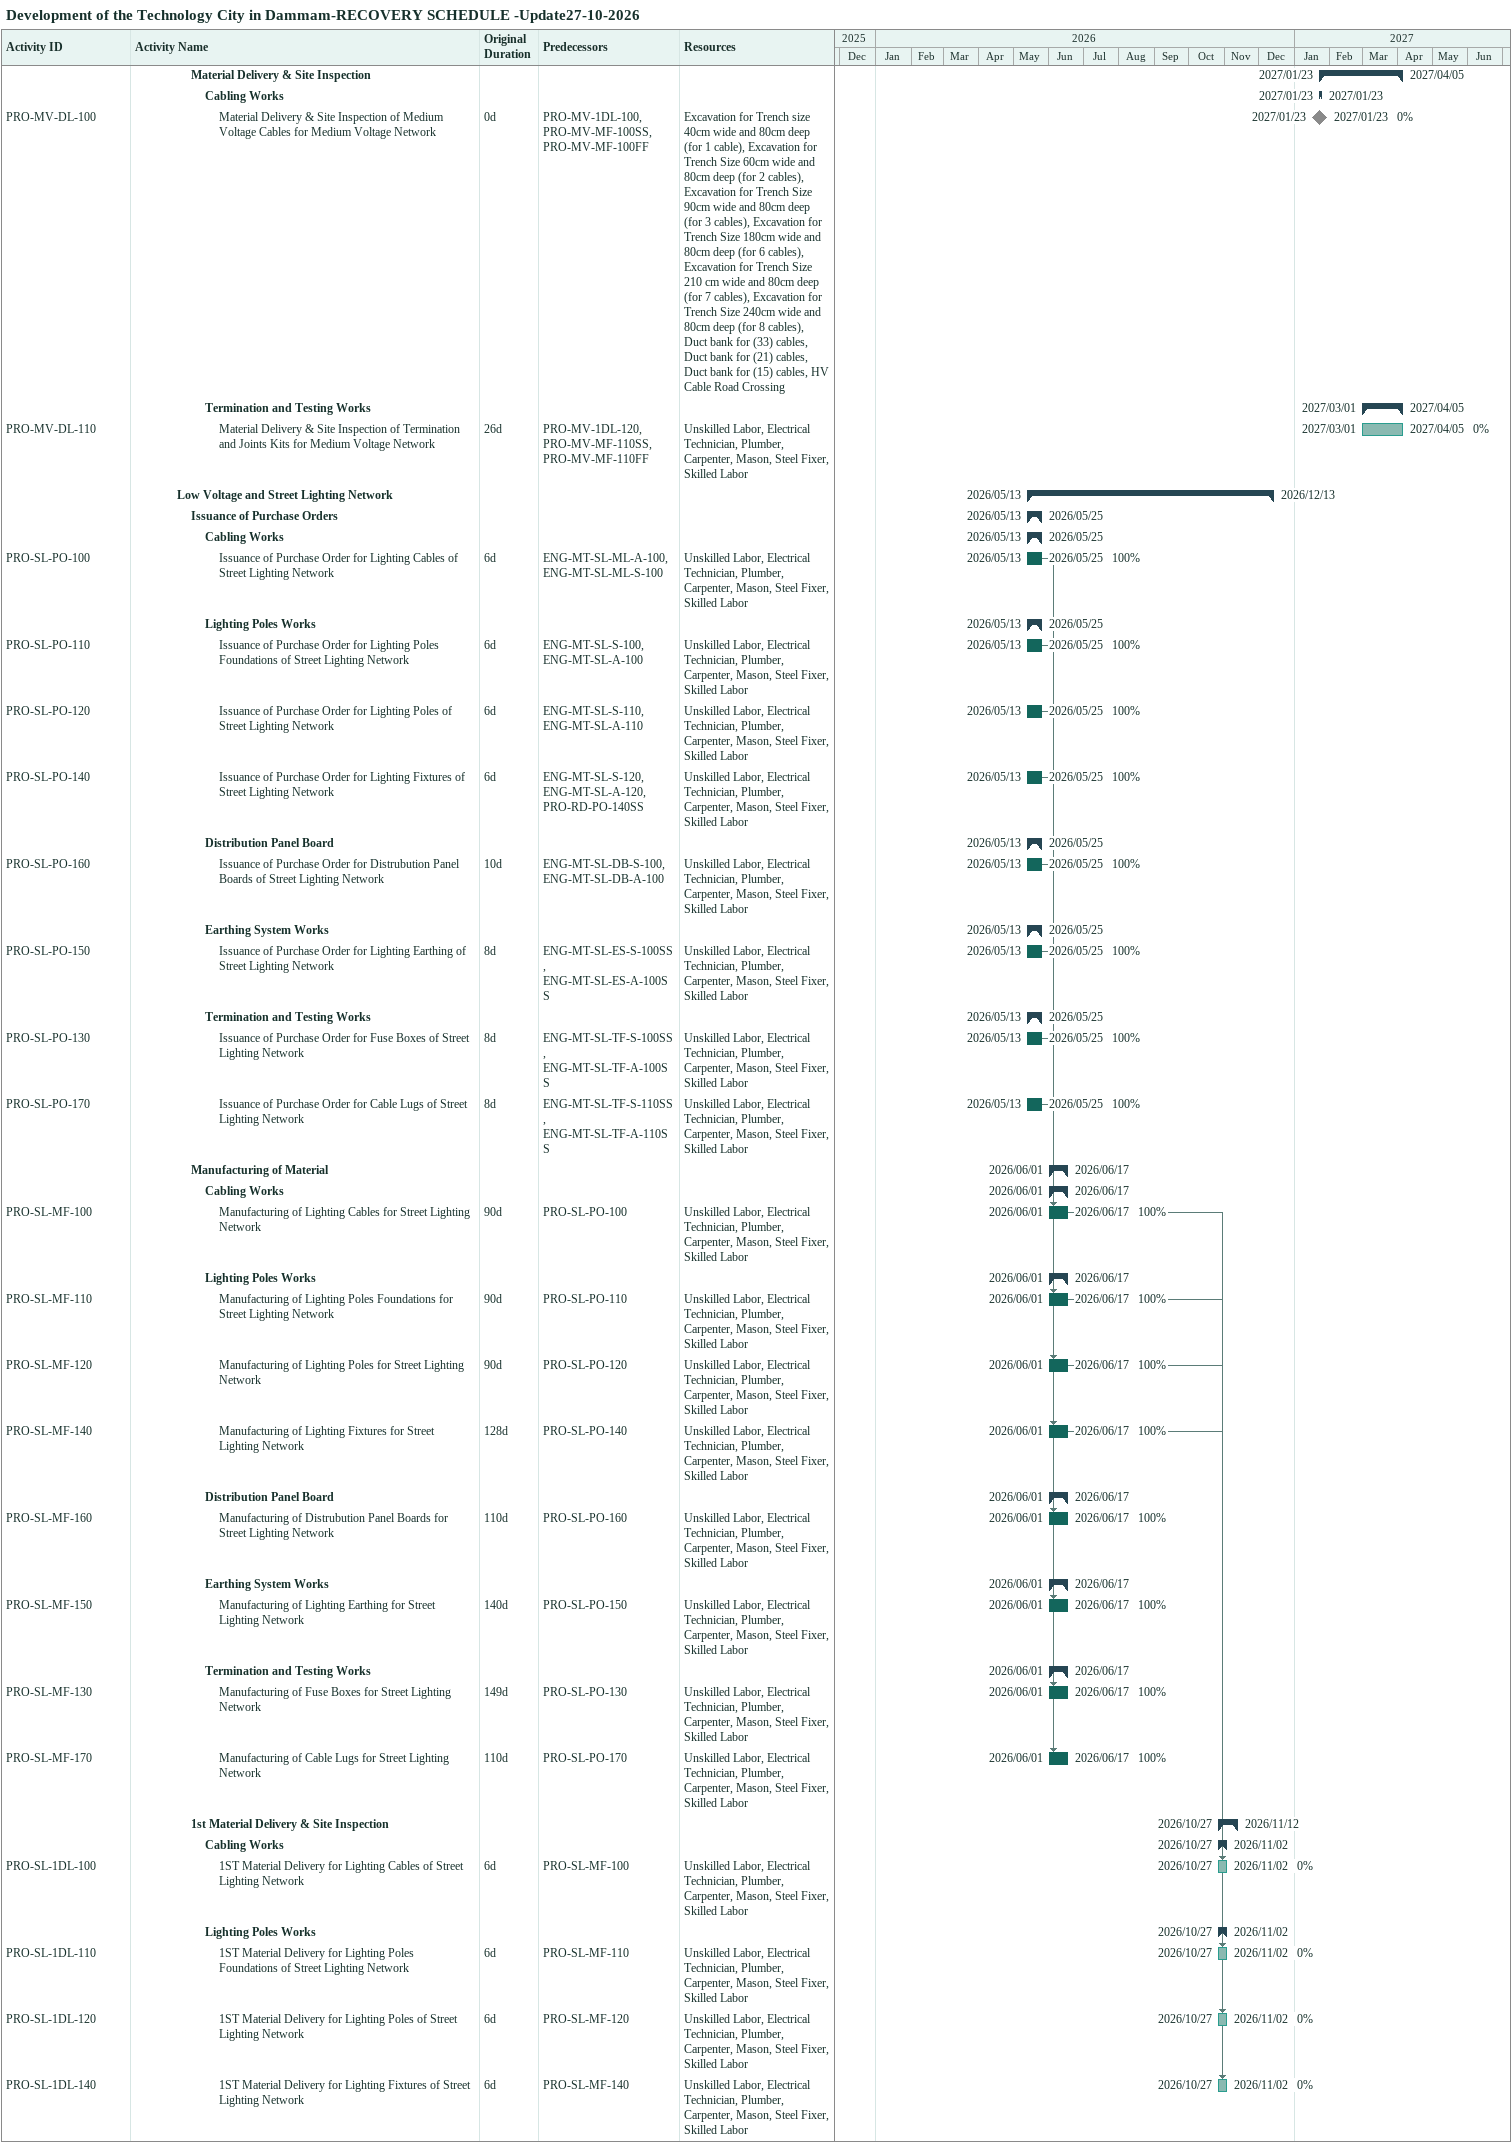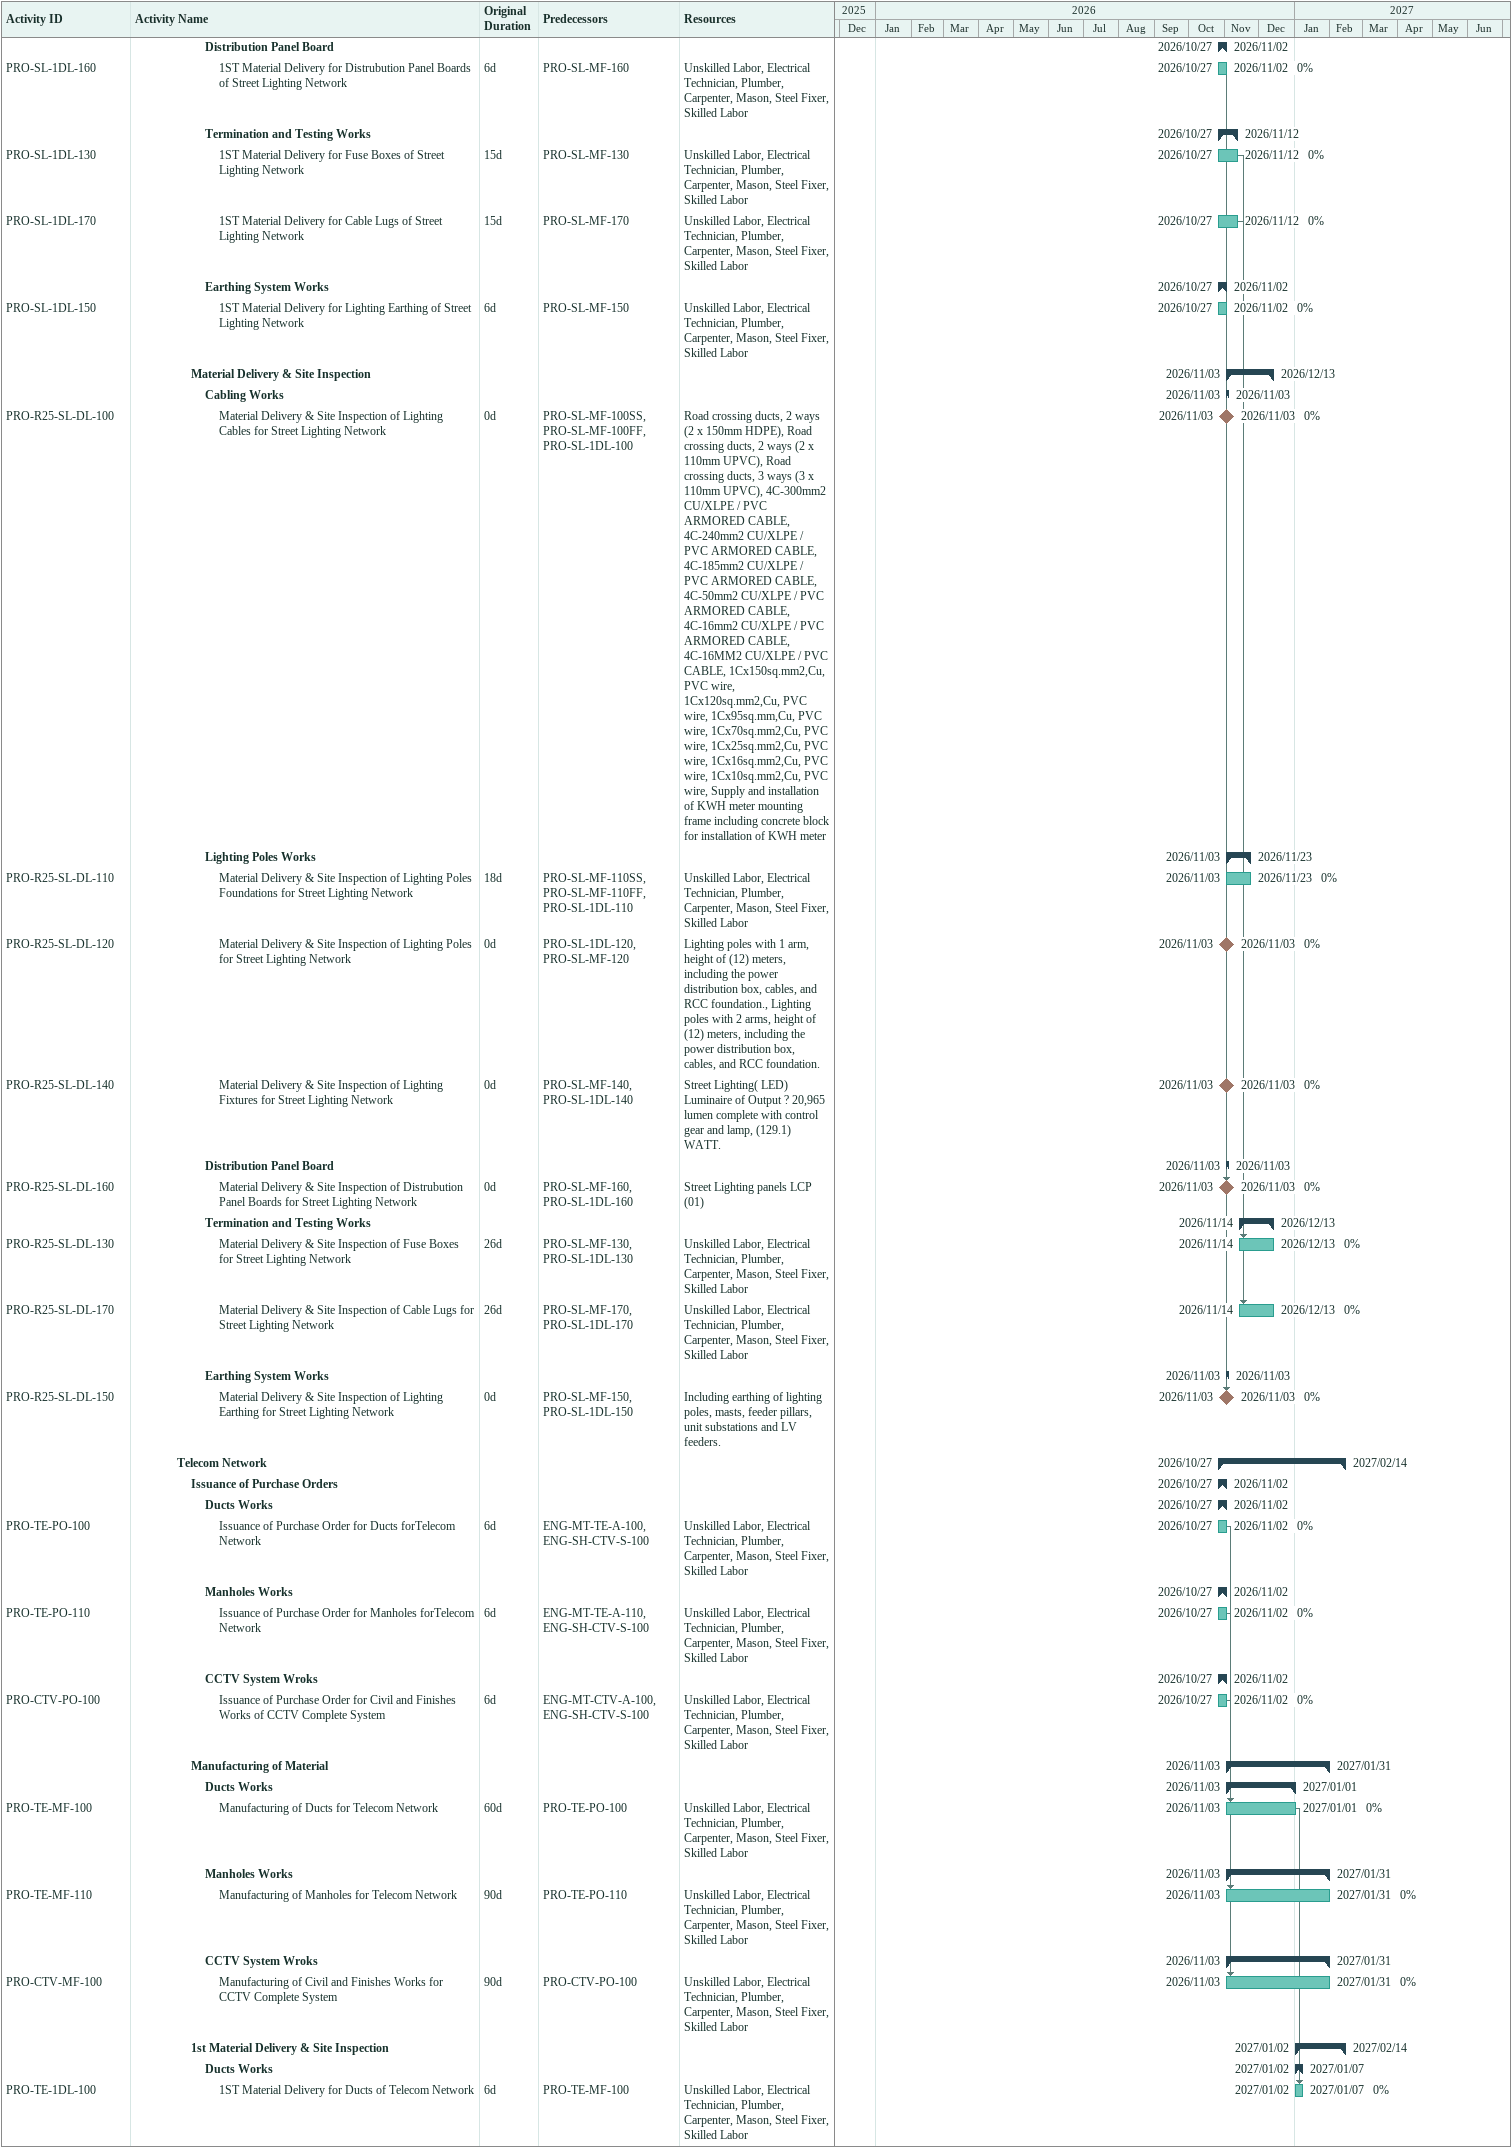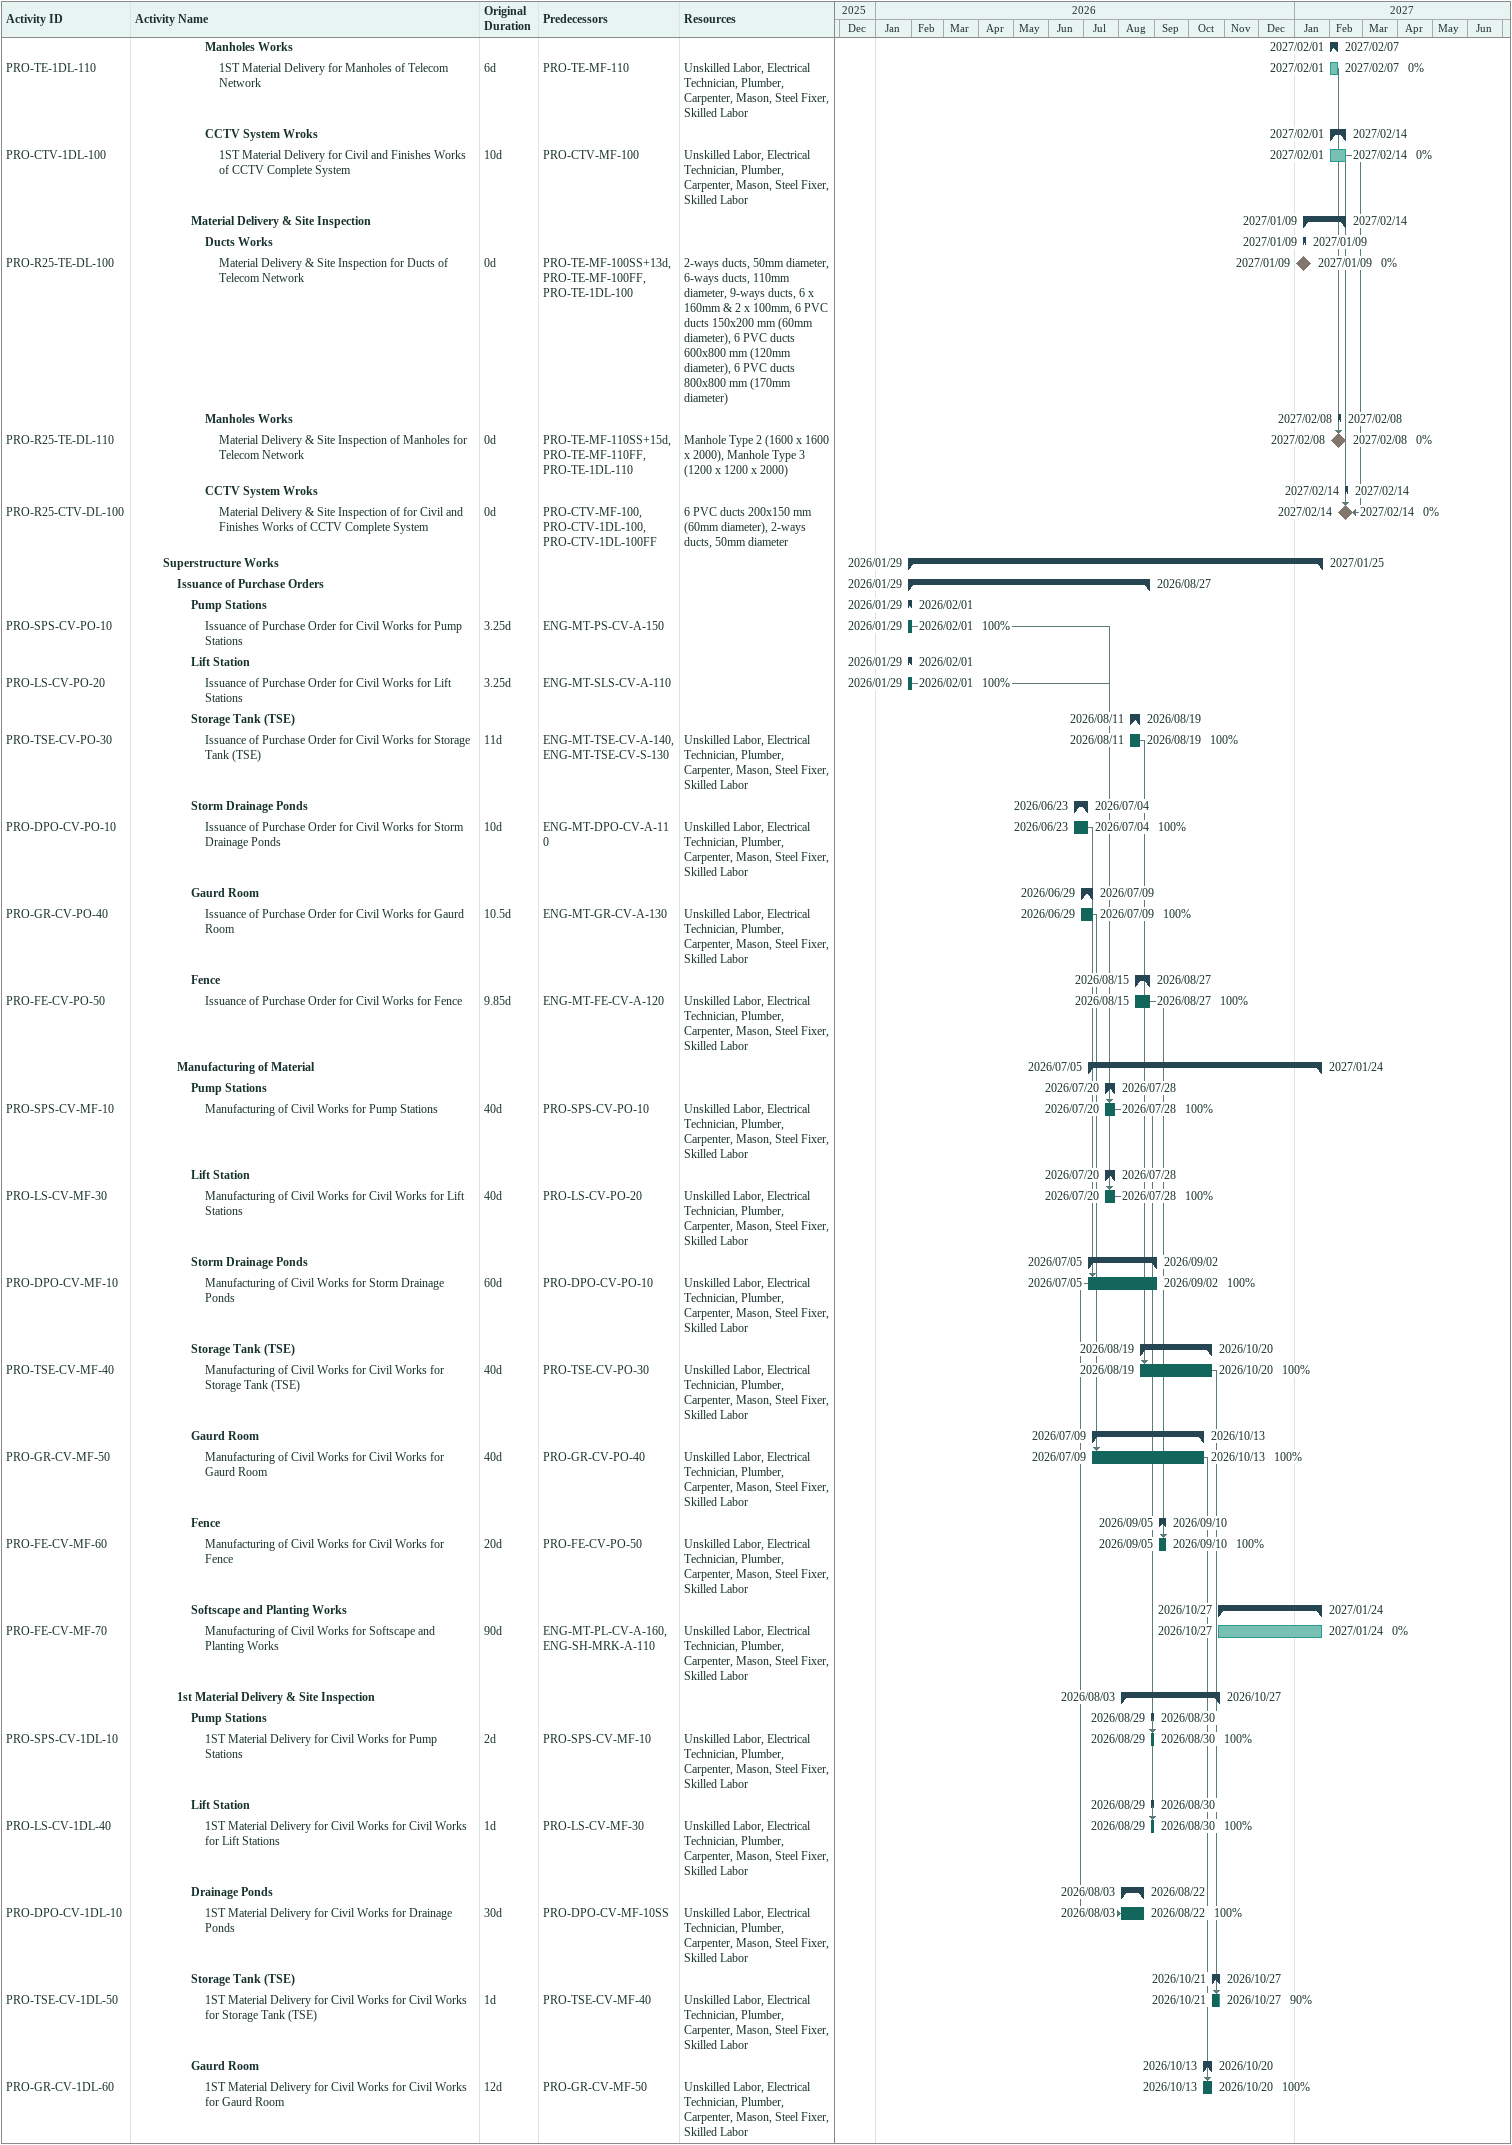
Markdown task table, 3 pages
Development of the Technology City in Dammam-RECOVERY SCHEDULE -Update27-10-2026

| ID | Level | Task | Original duration | Start | Finish | Predecessors | Resources | % complete |
|---|---|---|---|---|---|---|---|---|
|  | 5 | **Material Delivery & Site Inspection** |  | 2027-01-23 | 2027-04-05 |  |  |  |
|  | 6 | **Cabling Works** |  | 2027-01-23 | 2027-01-23 |  |  |  |
| PRO-MV-DL-100 | 7 | Material Delivery & Site Inspection of Medium Voltage Cables for Medium Voltage Network | 0d | 2027-01-23 | 2027-01-23 | PRO-MV-1DL-100, PRO-MV-MF-100SS, PRO-MV-MF-100FF | Excavation for Trench size 40cm wide and 80cm deep (for 1 cable), Excavation for Trench Size 60cm wide and 80cm deep (for 2 cables), Excavation for Trench Size 90cm wide and 80cm deep (for 3 cables), Excavation for Trench Size 180cm wide and 80cm deep (for 6 cables), Excavation for Trench Size 210 cm wide and 80cm deep (for 7 cables), Excavation for Trench Size 240cm wide and 80cm deep (for 8 cables), Duct bank for (33) cables, Duct bank for (21) cables, Duct bank for (15) cables, HV Cable Road Crossing | 0 |
|  | 6 | **Termination and Testing Works** |  | 2027-03-01 | 2027-04-05 |  |  |  |
| PRO-MV-DL-110 | 7 | Material Delivery & Site Inspection of Termination and Joints Kits for Medium Voltage Network | 26d | 2027-03-01 | 2027-04-05 | PRO-MV-1DL-120, PRO-MV-MF-110SS, PRO-MV-MF-110FF | Unskilled Labor, Electrical Technician, Plumber, Carpenter, Mason, Steel Fixer, Skilled Labor | 0 |
|  | 4 | **Low Voltage and Street Lighting Network** |  | 2026-05-13 | 2026-12-13 |  |  |  |
|  | 5 | **Issuance of Purchase Orders** |  | 2026-05-13 | 2026-05-25 |  |  |  |
|  | 6 | **Cabling Works** |  | 2026-05-13 | 2026-05-25 |  |  |  |
| PRO-SL-PO-100 | 7 | Issuance of Purchase Order for Lighting Cables of Street Lighting Network | 6d | 2026-05-13 | 2026-05-25 | ENG-MT-SL-ML-A-100, ENG-MT-SL-ML-S-100 | Unskilled Labor, Electrical Technician, Plumber, Carpenter, Mason, Steel Fixer, Skilled Labor | 100 |
|  | 6 | **Lighting Poles Works** |  | 2026-05-13 | 2026-05-25 |  |  |  |
| PRO-SL-PO-110 | 7 | Issuance of Purchase Order for Lighting Poles Foundations of Street Lighting Network | 6d | 2026-05-13 | 2026-05-25 | ENG-MT-SL-S-100, ENG-MT-SL-A-100 | Unskilled Labor, Electrical Technician, Plumber, Carpenter, Mason, Steel Fixer, Skilled Labor | 100 |
| PRO-SL-PO-120 | 7 | Issuance of Purchase Order for Lighting Poles of Street Lighting Network | 6d | 2026-05-13 | 2026-05-25 | ENG-MT-SL-S-110, ENG-MT-SL-A-110 | Unskilled Labor, Electrical Technician, Plumber, Carpenter, Mason, Steel Fixer, Skilled Labor | 100 |
| PRO-SL-PO-140 | 7 | Issuance of Purchase Order for Lighting Fixtures of Street Lighting Network | 6d | 2026-05-13 | 2026-05-25 | ENG-MT-SL-S-120, ENG-MT-SL-A-120, PRO-RD-PO-140SS | Unskilled Labor, Electrical Technician, Plumber, Carpenter, Mason, Steel Fixer, Skilled Labor | 100 |
|  | 6 | **Distribution Panel Board** |  | 2026-05-13 | 2026-05-25 |  |  |  |
| PRO-SL-PO-160 | 7 | Issuance of Purchase Order for Distrubution Panel Boards of Street Lighting Network | 10d | 2026-05-13 | 2026-05-25 | ENG-MT-SL-DB-S-100, ENG-MT-SL-DB-A-100 | Unskilled Labor, Electrical Technician, Plumber, Carpenter, Mason, Steel Fixer, Skilled Labor | 100 |
|  | 6 | **Earthing System Works** |  | 2026-05-13 | 2026-05-25 |  |  |  |
| PRO-SL-PO-150 | 7 | Issuance of Purchase Order for Lighting Earthing of Street Lighting Network | 8d | 2026-05-13 | 2026-05-25 | ENG-MT-SL-ES-S-100SS, ENG-MT-SL-ES-A-100SS | Unskilled Labor, Electrical Technician, Plumber, Carpenter, Mason, Steel Fixer, Skilled Labor | 100 |
|  | 6 | **Termination and Testing Works** |  | 2026-05-13 | 2026-05-25 |  |  |  |
| PRO-SL-PO-130 | 7 | Issuance of Purchase Order for Fuse Boxes of Street Lighting Network | 8d | 2026-05-13 | 2026-05-25 | ENG-MT-SL-TF-S-100SS, ENG-MT-SL-TF-A-100SS | Unskilled Labor, Electrical Technician, Plumber, Carpenter, Mason, Steel Fixer, Skilled Labor | 100 |
| PRO-SL-PO-170 | 7 | Issuance of Purchase Order for Cable Lugs of Street Lighting Network | 8d | 2026-05-13 | 2026-05-25 | ENG-MT-SL-TF-S-110SS, ENG-MT-SL-TF-A-110SS | Unskilled Labor, Electrical Technician, Plumber, Carpenter, Mason, Steel Fixer, Skilled Labor | 100 |
|  | 5 | **Manufacturing of Material** |  | 2026-06-01 | 2026-06-17 |  |  |  |
|  | 6 | **Cabling Works** |  | 2026-06-01 | 2026-06-17 |  |  |  |
| PRO-SL-MF-100 | 7 | Manufacturing of Lighting Cables for Street Lighting Network | 90d | 2026-06-01 | 2026-06-17 | PRO-SL-PO-100 | Unskilled Labor, Electrical Technician, Plumber, Carpenter, Mason, Steel Fixer, Skilled Labor | 100 |
|  | 6 | **Lighting Poles Works** |  | 2026-06-01 | 2026-06-17 |  |  |  |
| PRO-SL-MF-110 | 7 | Manufacturing of Lighting Poles Foundations for Street Lighting Network | 90d | 2026-06-01 | 2026-06-17 | PRO-SL-PO-110 | Unskilled Labor, Electrical Technician, Plumber, Carpenter, Mason, Steel Fixer, Skilled Labor | 100 |
| PRO-SL-MF-120 | 7 | Manufacturing of Lighting Poles for Street Lighting Network | 90d | 2026-06-01 | 2026-06-17 | PRO-SL-PO-120 | Unskilled Labor, Electrical Technician, Plumber, Carpenter, Mason, Steel Fixer, Skilled Labor | 100 |
| PRO-SL-MF-140 | 7 | Manufacturing of Lighting Fixtures for Street Lighting Network | 128d | 2026-06-01 | 2026-06-17 | PRO-SL-PO-140 | Unskilled Labor, Electrical Technician, Plumber, Carpenter, Mason, Steel Fixer, Skilled Labor | 100 |
|  | 6 | **Distribution Panel Board** |  | 2026-06-01 | 2026-06-17 |  |  |  |
| PRO-SL-MF-160 | 7 | Manufacturing of Distrubution Panel Boards for Street Lighting Network | 110d | 2026-06-01 | 2026-06-17 | PRO-SL-PO-160 | Unskilled Labor, Electrical Technician, Plumber, Carpenter, Mason, Steel Fixer, Skilled Labor | 100 |
|  | 6 | **Earthing System Works** |  | 2026-06-01 | 2026-06-17 |  |  |  |
| PRO-SL-MF-150 | 7 | Manufacturing of Lighting Earthing for Street Lighting Network | 140d | 2026-06-01 | 2026-06-17 | PRO-SL-PO-150 | Unskilled Labor, Electrical Technician, Plumber, Carpenter, Mason, Steel Fixer, Skilled Labor | 100 |
|  | 6 | **Termination and Testing Works** |  | 2026-06-01 | 2026-06-17 |  |  |  |
| PRO-SL-MF-130 | 7 | Manufacturing of Fuse Boxes for Street Lighting Network | 149d | 2026-06-01 | 2026-06-17 | PRO-SL-PO-130 | Unskilled Labor, Electrical Technician, Plumber, Carpenter, Mason, Steel Fixer, Skilled Labor | 100 |
| PRO-SL-MF-170 | 7 | Manufacturing of Cable Lugs for Street Lighting Network | 110d | 2026-06-01 | 2026-06-17 | PRO-SL-PO-170 | Unskilled Labor, Electrical Technician, Plumber, Carpenter, Mason, Steel Fixer, Skilled Labor | 100 |
|  | 5 | **1st Material Delivery & Site Inspection** |  | 2026-10-27 | 2026-11-12 |  |  |  |
|  | 6 | **Cabling Works** |  | 2026-10-27 | 2026-11-02 |  |  |  |
| PRO-SL-1DL-100 | 7 | 1ST Material Delivery for Lighting Cables of Street Lighting Network | 6d | 2026-10-27 | 2026-11-02 | PRO-SL-MF-100 | Unskilled Labor, Electrical Technician, Plumber, Carpenter, Mason, Steel Fixer, Skilled Labor | 0 |
|  | 6 | **Lighting Poles Works** |  | 2026-10-27 | 2026-11-02 |  |  |  |
| PRO-SL-1DL-110 | 7 | 1ST Material Delivery for Lighting Poles Foundations of Street Lighting Network | 6d | 2026-10-27 | 2026-11-02 | PRO-SL-MF-110 | Unskilled Labor, Electrical Technician, Plumber, Carpenter, Mason, Steel Fixer, Skilled Labor | 0 |
| PRO-SL-1DL-120 | 7 | 1ST Material Delivery for Lighting Poles of Street Lighting Network | 6d | 2026-10-27 | 2026-11-02 | PRO-SL-MF-120 | Unskilled Labor, Electrical Technician, Plumber, Carpenter, Mason, Steel Fixer, Skilled Labor | 0 |
| PRO-SL-1DL-140 | 7 | 1ST Material Delivery for Lighting Fixtures of Street Lighting Network | 6d | 2026-10-27 | 2026-11-02 | PRO-SL-MF-140 | Unskilled Labor, Electrical Technician, Plumber, Carpenter, Mason, Steel Fixer, Skilled Labor | 0 |
|  | 6 | **Distribution Panel Board** |  | 2026-10-27 | 2026-11-02 |  |  |  |
| PRO-SL-1DL-160 | 7 | 1ST Material Delivery for Distrubution Panel Boards of Street Lighting Network | 6d | 2026-10-27 | 2026-11-02 | PRO-SL-MF-160 | Unskilled Labor, Electrical Technician, Plumber, Carpenter, Mason, Steel Fixer, Skilled Labor | 0 |
|  | 6 | **Termination and Testing Works** |  | 2026-10-27 | 2026-11-12 |  |  |  |
| PRO-SL-1DL-130 | 7 | 1ST Material Delivery for Fuse Boxes of Street Lighting Network | 15d | 2026-10-27 | 2026-11-12 | PRO-SL-MF-130 | Unskilled Labor, Electrical Technician, Plumber, Carpenter, Mason, Steel Fixer, Skilled Labor | 0 |
| PRO-SL-1DL-170 | 7 | 1ST Material Delivery for Cable Lugs of Street Lighting Network | 15d | 2026-10-27 | 2026-11-12 | PRO-SL-MF-170 | Unskilled Labor, Electrical Technician, Plumber, Carpenter, Mason, Steel Fixer, Skilled Labor | 0 |
|  | 6 | **Earthing System Works** |  | 2026-10-27 | 2026-11-02 |  |  |  |
| PRO-SL-1DL-150 | 7 | 1ST Material Delivery for Lighting Earthing of Street Lighting Network | 6d | 2026-10-27 | 2026-11-02 | PRO-SL-MF-150 | Unskilled Labor, Electrical Technician, Plumber, Carpenter, Mason, Steel Fixer, Skilled Labor | 0 |
|  | 5 | **Material Delivery & Site Inspection** |  | 2026-11-03 | 2026-12-13 |  |  |  |
|  | 6 | **Cabling Works** |  | 2026-11-03 | 2026-11-03 |  |  |  |
| PRO-R25-SL-DL-100 | 7 | Material Delivery & Site Inspection of Lighting Cables for Street Lighting Network | 0d | 2026-11-03 | 2026-11-03 | PRO-SL-MF-100SS, PRO-SL-MF-100FF, PRO-SL-1DL-100 | Road crossing ducts, 2 ways (2 x 150mm HDPE), Road crossing ducts, 2 ways (2 x 110mm UPVC), Road crossing ducts, 3 ways (3 x 110mm UPVC), 4C-300mm2 CU/XLPE / PVC ARMORED CABLE, 4C-240mm2 CU/XLPE / PVC ARMORED CABLE, 4C-185mm2 CU/XLPE / PVC ARMORED CABLE, 4C-50mm2 CU/XLPE / PVC ARMORED CABLE, 4C-16mm2 CU/XLPE / PVC ARMORED CABLE, 4C-16MM2 CU/XLPE / PVC CABLE, 1Cx150sq.mm2,Cu, PVC wire, 1Cx120sq.mm2,Cu, PVC wire, 1Cx95sq.mm,Cu, PVC wire, 1Cx70sq.mm2,Cu, PVC wire, 1Cx25sq.mm2,Cu, PVC wire, 1Cx16sq.mm2,Cu, PVC wire, 1Cx10sq.mm2,Cu, PVC wire, Supply and installation of KWH meter mounting frame including concrete block for installation of KWH meter | 0 |
|  | 6 | **Lighting Poles Works** |  | 2026-11-03 | 2026-11-23 |  |  |  |
| PRO-R25-SL-DL-110 | 7 | Material Delivery & Site Inspection of Lighting Poles Foundations for Street Lighting Network | 18d | 2026-11-03 | 2026-11-23 | PRO-SL-MF-110SS, PRO-SL-MF-110FF, PRO-SL-1DL-110 | Unskilled Labor, Electrical Technician, Plumber, Carpenter, Mason, Steel Fixer, Skilled Labor | 0 |
| PRO-R25-SL-DL-120 | 7 | Material Delivery & Site Inspection of Lighting Poles for Street Lighting Network | 0d | 2026-11-03 | 2026-11-03 | PRO-SL-1DL-120, PRO-SL-MF-120 | Lighting poles with 1 arm, height of (12) meters, including the power distribution box, cables, and RCC foundation., Lighting poles with 2 arms, height of (12) meters, including the power distribution box, cables, and RCC foundation. | 0 |
| PRO-R25-SL-DL-140 | 7 | Material Delivery & Site Inspection of Lighting Fixtures for Street Lighting Network | 0d | 2026-11-03 | 2026-11-03 | PRO-SL-MF-140, PRO-SL-1DL-140 | Street Lighting( LED) Luminaire of Output ? 20,965 lumen complete with control gear and lamp, (129.1) WATT. | 0 |
|  | 6 | **Distribution Panel Board** |  | 2026-11-03 | 2026-11-03 |  |  |  |
| PRO-R25-SL-DL-160 | 7 | Material Delivery & Site Inspection of Distrubution Panel Boards for Street Lighting Network | 0d | 2026-11-03 | 2026-11-03 | PRO-SL-MF-160, PRO-SL-1DL-160 | Street Lighting panels LCP (01) | 0 |
|  | 6 | **Termination and Testing Works** |  | 2026-11-14 | 2026-12-13 |  |  |  |
| PRO-R25-SL-DL-130 | 7 | Material Delivery & Site Inspection of Fuse Boxes for Street Lighting Network | 26d | 2026-11-14 | 2026-12-13 | PRO-SL-MF-130, PRO-SL-1DL-130 | Unskilled Labor, Electrical Technician, Plumber, Carpenter, Mason, Steel Fixer, Skilled Labor | 0 |
| PRO-R25-SL-DL-170 | 7 | Material Delivery & Site Inspection of Cable Lugs for Street Lighting Network | 26d | 2026-11-14 | 2026-12-13 | PRO-SL-MF-170, PRO-SL-1DL-170 | Unskilled Labor, Electrical Technician, Plumber, Carpenter, Mason, Steel Fixer, Skilled Labor | 0 |
|  | 6 | **Earthing System Works** |  | 2026-11-03 | 2026-11-03 |  |  |  |
| PRO-R25-SL-DL-150 | 7 | Material Delivery & Site Inspection of Lighting Earthing for Street Lighting Network | 0d | 2026-11-03 | 2026-11-03 | PRO-SL-MF-150, PRO-SL-1DL-150 | Including earthing of lighting poles, masts, feeder pillars, unit substations and LV feeders. | 0 |
|  | 4 | **Telecom Network** |  | 2026-10-27 | 2027-02-14 |  |  |  |
|  | 5 | **Issuance of Purchase Orders** |  | 2026-10-27 | 2026-11-02 |  |  |  |
|  | 6 | **Ducts Works** |  | 2026-10-27 | 2026-11-02 |  |  |  |
| PRO-TE-PO-100 | 7 | Issuance of Purchase Order for Ducts forTelecom Network | 6d | 2026-10-27 | 2026-11-02 | ENG-MT-TE-A-100, ENG-SH-CTV-S-100 | Unskilled Labor, Electrical Technician, Plumber, Carpenter, Mason, Steel Fixer, Skilled Labor | 0 |
|  | 6 | **Manholes Works** |  | 2026-10-27 | 2026-11-02 |  |  |  |
| PRO-TE-PO-110 | 7 | Issuance of Purchase Order for Manholes forTelecom Network | 6d | 2026-10-27 | 2026-11-02 | ENG-MT-TE-A-110, ENG-SH-CTV-S-100 | Unskilled Labor, Electrical Technician, Plumber, Carpenter, Mason, Steel Fixer, Skilled Labor | 0 |
|  | 6 | **CCTV System Wroks** |  | 2026-10-27 | 2026-11-02 |  |  |  |
| PRO-CTV-PO-100 | 7 | Issuance of Purchase Order for Civil and Finishes Works of CCTV Complete System | 6d | 2026-10-27 | 2026-11-02 | ENG-MT-CTV-A-100, ENG-SH-CTV-S-100 | Unskilled Labor, Electrical Technician, Plumber, Carpenter, Mason, Steel Fixer, Skilled Labor | 0 |
|  | 5 | **Manufacturing of Material** |  | 2026-11-03 | 2027-01-31 |  |  |  |
|  | 6 | **Ducts Works** |  | 2026-11-03 | 2027-01-01 |  |  |  |
| PRO-TE-MF-100 | 7 | Manufacturing of Ducts for Telecom Network | 60d | 2026-11-03 | 2027-01-01 | PRO-TE-PO-100 | Unskilled Labor, Electrical Technician, Plumber, Carpenter, Mason, Steel Fixer, Skilled Labor | 0 |
|  | 6 | **Manholes Works** |  | 2026-11-03 | 2027-01-31 |  |  |  |
| PRO-TE-MF-110 | 7 | Manufacturing of Manholes for Telecom Network | 90d | 2026-11-03 | 2027-01-31 | PRO-TE-PO-110 | Unskilled Labor, Electrical Technician, Plumber, Carpenter, Mason, Steel Fixer, Skilled Labor | 0 |
|  | 6 | **CCTV System Wroks** |  | 2026-11-03 | 2027-01-31 |  |  |  |
| PRO-CTV-MF-100 | 7 | Manufacturing of Civil and Finishes Works for CCTV Complete System | 90d | 2026-11-03 | 2027-01-31 | PRO-CTV-PO-100 | Unskilled Labor, Electrical Technician, Plumber, Carpenter, Mason, Steel Fixer, Skilled Labor | 0 |
|  | 5 | **1st Material Delivery & Site Inspection** |  | 2027-01-02 | 2027-02-14 |  |  |  |
|  | 6 | **Ducts Works** |  | 2027-01-02 | 2027-01-07 |  |  |  |
| PRO-TE-1DL-100 | 7 | 1ST Material Delivery for Ducts of Telecom Network | 6d | 2027-01-02 | 2027-01-07 | PRO-TE-MF-100 | Unskilled Labor, Electrical Technician, Plumber, Carpenter, Mason, Steel Fixer, Skilled Labor | 0 |
|  | 6 | **Manholes Works** |  | 2027-02-01 | 2027-02-07 |  |  |  |
| PRO-TE-1DL-110 | 7 | 1ST Material Delivery for Manholes of Telecom Network | 6d | 2027-02-01 | 2027-02-07 | PRO-TE-MF-110 | Unskilled Labor, Electrical Technician, Plumber, Carpenter, Mason, Steel Fixer, Skilled Labor | 0 |
|  | 6 | **CCTV System Wroks** |  | 2027-02-01 | 2027-02-14 |  |  |  |
| PRO-CTV-1DL-100 | 7 | 1ST Material Delivery for Civil and Finishes Works of CCTV Complete System | 10d | 2027-02-01 | 2027-02-14 | PRO-CTV-MF-100 | Unskilled Labor, Electrical Technician, Plumber, Carpenter, Mason, Steel Fixer, Skilled Labor | 0 |
|  | 5 | **Material Delivery & Site Inspection** |  | 2027-01-09 | 2027-02-14 |  |  |  |
|  | 6 | **Ducts Works** |  | 2027-01-09 | 2027-01-09 |  |  |  |
| PRO-R25-TE-DL-100 | 7 | Material Delivery & Site Inspection for Ducts of Telecom Network | 0d | 2027-01-09 | 2027-01-09 | PRO-TE-MF-100SS+13d, PRO-TE-MF-100FF, PRO-TE-1DL-100 | 2-ways ducts, 50mm diameter, 6-ways ducts, 110mm diameter, 9-ways ducts, 6 x 160mm & 2 x 100mm, 6 PVC ducts 150x200 mm (60mm diameter), 6 PVC ducts 600x800 mm (120mm diameter), 6 PVC ducts 800x800 mm (170mm diameter) | 0 |
|  | 6 | **Manholes Works** |  | 2027-02-08 | 2027-02-08 |  |  |  |
| PRO-R25-TE-DL-110 | 7 | Material Delivery & Site Inspection of Manholes for Telecom Network | 0d | 2027-02-08 | 2027-02-08 | PRO-TE-MF-110SS+15d, PRO-TE-MF-110FF, PRO-TE-1DL-110 | Manhole Type 2 (1600 x 1600 x 2000), Manhole Type 3 (1200 x 1200 x 2000) | 0 |
|  | 6 | **CCTV System Wroks** |  | 2027-02-14 | 2027-02-14 |  |  |  |
| PRO-R25-CTV-DL-100 | 7 | Material Delivery & Site Inspection of for Civil and Finishes Works of CCTV Complete System | 0d | 2027-02-14 | 2027-02-14 | PRO-CTV-MF-100, PRO-CTV-1DL-100, PRO-CTV-1DL-100FF | 6 PVC ducts 200x150 mm (60mm diameter), 2-ways ducts, 50mm diameter | 0 |
|  | 3 | **Superstructure Works** |  | 2026-01-29 | 2027-01-25 |  |  |  |
|  | 4 | **Issuance of Purchase Orders** |  | 2026-01-29 | 2026-08-27 |  |  |  |
|  | 5 | **Pump Stations** |  | 2026-01-29 | 2026-02-01 |  |  |  |
| PRO-SPS-CV-PO-10 | 6 | Issuance of Purchase Order for Civil Works for Pump Stations | 3.25d | 2026-01-29 | 2026-02-01 | ENG-MT-PS-CV-A-150 |  | 100 |
|  | 5 | **Lift Station** |  | 2026-01-29 | 2026-02-01 |  |  |  |
| PRO-LS-CV-PO-20 | 6 | Issuance of Purchase Order for Civil Works for Lift Stations | 3.25d | 2026-01-29 | 2026-02-01 | ENG-MT-SLS-CV-A-110 |  | 100 |
|  | 5 | **Storage Tank (TSE)** |  | 2026-08-11 | 2026-08-19 |  |  |  |
| PRO-TSE-CV-PO-30 | 6 | Issuance of Purchase Order for Civil Works for Storage Tank (TSE) | 11d | 2026-08-11 | 2026-08-19 | ENG-MT-TSE-CV-A-140, ENG-MT-TSE-CV-S-130 | Unskilled Labor, Electrical Technician, Plumber, Carpenter, Mason, Steel Fixer, Skilled Labor | 100 |
|  | 5 | **Storm Drainage Ponds** |  | 2026-06-23 | 2026-07-04 |  |  |  |
| PRO-DPO-CV-PO-10 | 6 | Issuance of Purchase Order for Civil Works for Storm Drainage Ponds | 10d | 2026-06-23 | 2026-07-04 | ENG-MT-DPO-CV-A-110 | Unskilled Labor, Electrical Technician, Plumber, Carpenter, Mason, Steel Fixer, Skilled Labor | 100 |
|  | 5 | **Gaurd Room** |  | 2026-06-29 | 2026-07-09 |  |  |  |
| PRO-GR-CV-PO-40 | 6 | Issuance of Purchase Order for Civil Works for Gaurd Room | 10.5d | 2026-06-29 | 2026-07-09 | ENG-MT-GR-CV-A-130 | Unskilled Labor, Electrical Technician, Plumber, Carpenter, Mason, Steel Fixer, Skilled Labor | 100 |
|  | 5 | **Fence** |  | 2026-08-15 | 2026-08-27 |  |  |  |
| PRO-FE-CV-PO-50 | 6 | Issuance of Purchase Order for Civil Works for Fence | 9.85d | 2026-08-15 | 2026-08-27 | ENG-MT-FE-CV-A-120 | Unskilled Labor, Electrical Technician, Plumber, Carpenter, Mason, Steel Fixer, Skilled Labor | 100 |
|  | 4 | **Manufacturing of Material** |  | 2026-07-05 | 2027-01-24 |  |  |  |
|  | 5 | **Pump Stations** |  | 2026-07-20 | 2026-07-28 |  |  |  |
| PRO-SPS-CV-MF-10 | 6 | Manufacturing of Civil Works for Pump Stations | 40d | 2026-07-20 | 2026-07-28 | PRO-SPS-CV-PO-10 | Unskilled Labor, Electrical Technician, Plumber, Carpenter, Mason, Steel Fixer, Skilled Labor | 100 |
|  | 5 | **Lift Station** |  | 2026-07-20 | 2026-07-28 |  |  |  |
| PRO-LS-CV-MF-30 | 6 | Manufacturing of Civil Works for Civil Works for Lift Stations | 40d | 2026-07-20 | 2026-07-28 | PRO-LS-CV-PO-20 | Unskilled Labor, Electrical Technician, Plumber, Carpenter, Mason, Steel Fixer, Skilled Labor | 100 |
|  | 5 | **Storm Drainage Ponds** |  | 2026-07-05 | 2026-09-02 |  |  |  |
| PRO-DPO-CV-MF-10 | 6 | Manufacturing of Civil Works for Storm Drainage Ponds | 60d | 2026-07-05 | 2026-09-02 | PRO-DPO-CV-PO-10 | Unskilled Labor, Electrical Technician, Plumber, Carpenter, Mason, Steel Fixer, Skilled Labor | 100 |
|  | 5 | **Storage Tank (TSE)** |  | 2026-08-19 | 2026-10-20 |  |  |  |
| PRO-TSE-CV-MF-40 | 6 | Manufacturing of Civil Works for Civil Works for Storage Tank (TSE) | 40d | 2026-08-19 | 2026-10-20 | PRO-TSE-CV-PO-30 | Unskilled Labor, Electrical Technician, Plumber, Carpenter, Mason, Steel Fixer, Skilled Labor | 100 |
|  | 5 | **Gaurd Room** |  | 2026-07-09 | 2026-10-13 |  |  |  |
| PRO-GR-CV-MF-50 | 6 | Manufacturing of Civil Works for Civil Works for Gaurd Room | 40d | 2026-07-09 | 2026-10-13 | PRO-GR-CV-PO-40 | Unskilled Labor, Electrical Technician, Plumber, Carpenter, Mason, Steel Fixer, Skilled Labor | 100 |
|  | 5 | **Fence** |  | 2026-09-05 | 2026-09-10 |  |  |  |
| PRO-FE-CV-MF-60 | 6 | Manufacturing of Civil Works for Civil Works for Fence | 20d | 2026-09-05 | 2026-09-10 | PRO-FE-CV-PO-50 | Unskilled Labor, Electrical Technician, Plumber, Carpenter, Mason, Steel Fixer, Skilled Labor | 100 |
|  | 5 | **Softscape and Planting Works** |  | 2026-10-27 | 2027-01-24 |  |  |  |
| PRO-FE-CV-MF-70 | 6 | Manufacturing of Civil Works for Softscape and Planting Works | 90d | 2026-10-27 | 2027-01-24 | ENG-MT-PL-CV-A-160, ENG-SH-MRK-A-110 | Unskilled Labor, Electrical Technician, Plumber, Carpenter, Mason, Steel Fixer, Skilled Labor | 0 |
|  | 4 | **1st Material Delivery & Site Inspection** |  | 2026-08-03 | 2026-10-27 |  |  |  |
|  | 5 | **Pump Stations** |  | 2026-08-29 | 2026-08-30 |  |  |  |
| PRO-SPS-CV-1DL-10 | 6 | 1ST Material Delivery for Civil Works for Pump Stations | 2d | 2026-08-29 | 2026-08-30 | PRO-SPS-CV-MF-10 | Unskilled Labor, Electrical Technician, Plumber, Carpenter, Mason, Steel Fixer, Skilled Labor | 100 |
|  | 5 | **Lift Station** |  | 2026-08-29 | 2026-08-30 |  |  |  |
| PRO-LS-CV-1DL-40 | 6 | 1ST Material Delivery for Civil Works for Civil Works for Lift Stations | 1d | 2026-08-29 | 2026-08-30 | PRO-LS-CV-MF-30 | Unskilled Labor, Electrical Technician, Plumber, Carpenter, Mason, Steel Fixer, Skilled Labor | 100 |
|  | 5 | **Drainage Ponds** |  | 2026-08-03 | 2026-08-22 |  |  |  |
| PRO-DPO-CV-1DL-10 | 6 | 1ST Material Delivery for Civil Works for Drainage Ponds | 30d | 2026-08-03 | 2026-08-22 | PRO-DPO-CV-MF-10SS | Unskilled Labor, Electrical Technician, Plumber, Carpenter, Mason, Steel Fixer, Skilled Labor | 100 |
|  | 5 | **Storage Tank (TSE)** |  | 2026-10-21 | 2026-10-27 |  |  |  |
| PRO-TSE-CV-1DL-50 | 6 | 1ST Material Delivery for Civil Works for Civil Works for Storage Tank (TSE) | 1d | 2026-10-21 | 2026-10-27 | PRO-TSE-CV-MF-40 | Unskilled Labor, Electrical Technician, Plumber, Carpenter, Mason, Steel Fixer, Skilled Labor | 90 |
|  | 5 | **Gaurd Room** |  | 2026-10-13 | 2026-10-20 |  |  |  |
| PRO-GR-CV-1DL-60 | 6 | 1ST Material Delivery for Civil Works for Civil Works for Gaurd Room | 12d | 2026-10-13 | 2026-10-20 | PRO-GR-CV-MF-50 | Unskilled Labor, Electrical Technician, Plumber, Carpenter, Mason, Steel Fixer, Skilled Labor | 100 |
